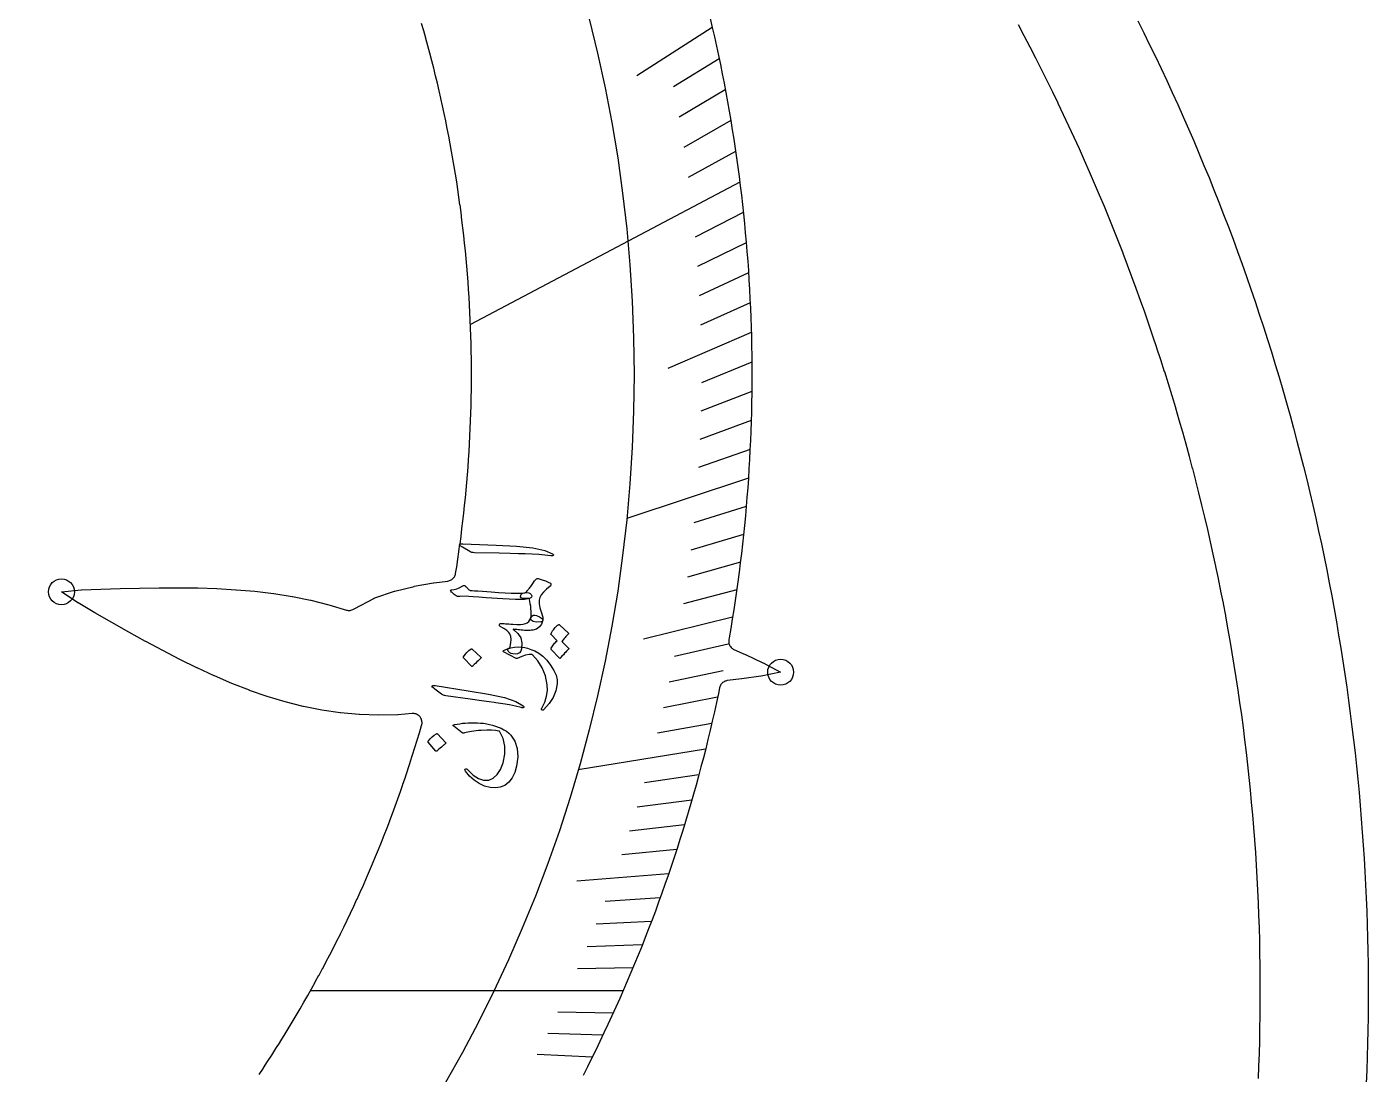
# Model space of a CAD drawing. Header units: millimetres. Extents: x -60 to 60, y -60 to 60.
# Drawn here: x 22.69 to 60, y -2.32 to 26.82 of the extents above; entities that cross this region are included whole.
import ezdxf

# ---------------------------------------------------------------- set-up
doc = ezdxf.new("R2010")
doc.units = ezdxf.units.MM
for name, color, linetype in [('CUT_INNER', 6, 'Continuous'), ('CUT_OUTER', 1, 'Continuous'), ('ENGRAVE', 7, 'Continuous'), ('ENGRAVE_FINE', 8, 'Continuous'), ('TEXT', 5, 'Continuous')]:
    doc.layers.add(name, color=color, linetype=linetype)

msp = doc.modelspace()

# ---------------------------------------------------------------- linework, layer by layer
at = {"layer": 'CUT_INNER'}
for points in [[(29.1473, -2.3293), (29.2654, -2.1514), (29.2662, -2.1501), (29.3832, -1.9714), (29.3841, -1.9701), (29.5, -1.7908), (29.5008, -1.7895), (29.6156, -1.6094), (29.6164, -1.6081), (29.7301, -1.4273), (29.7309, -1.426), (29.8435, -1.2446), (29.8443, -1.2433), (29.9558, -1.0611), (29.9566, -1.0598), (30.067, -0.877), (30.0677, -0.8756), (30.177, -0.6921), (30.1778, -0.6908), (30.2859, -0.5066), (30.2866, -0.5053), (30.3936, -0.3205), (30.3944, -0.3191), (30.5002, -0.1336), (30.5009, -0.1323), (30.6056, 0.0538), (30.6064, 0.0552), (30.7099, 0.2419), (30.7107, 0.2433), (30.8131, 0.4307), (30.8138, 0.432), (30.9151, 0.6201), (30.9158, 0.6214), (31.0159, 0.8101), (31.0166, 0.8114), (31.1155, 1.0007), (31.1162, 1.0021), (31.214, 1.1919), (31.2147, 1.1933), (31.3113, 1.3837), (31.312, 1.3851), (31.4074, 1.5762), (31.4081, 1.5775), (31.5024, 1.7692), (31.503, 1.7705), (31.5961, 1.9628), (31.5968, 1.9641), (31.6887, 2.1569), (31.6893, 2.1583), (31.78, 2.3516), (31.7807, 2.353), (31.8702, 2.5469), (31.8709, 2.5483), (31.9592, 2.7427), (31.9598, 2.7441), (32.047, 2.9391), (32.0476, 2.9405), (32.1335, 3.136), (32.1341, 3.1374), (32.2189, 3.3334), (32.2195, 3.3348), (32.303, 3.5314), (32.3036, 3.5328), (32.3859, 3.7299), (32.3865, 3.7313), (32.4677, 3.9288), (32.4682, 3.9302), (32.5481, 4.1283), (32.5487, 4.1297), (32.6274, 4.3282), (32.628, 4.3297), (32.7054, 4.5287), (32.706, 4.5301), (32.7822, 4.7296), (32.7828, 4.731), (32.8578, 4.931), (32.8583, 4.9324), (32.9321, 5.1328), (32.9326, 5.1343), (33.0052, 5.3351), (33.0057, 5.3366), (33.0771, 5.5379), (33.0776, 5.5393), (33.1477, 5.741), (33.1482, 5.7425), (33.217, 5.9446), (33.2175, 5.9461), (33.2851, 6.1487), (33.2856, 6.1501), (33.352, 6.3531), (33.3524, 6.3546), (33.4175, 6.5579), (33.418, 6.5594), (33.4819, 6.7632), (33.4823, 6.7647), (33.545, 6.9688), (33.5454, 6.9703), (33.6068, 7.1748), (33.6072, 7.1763), (33.6673, 7.3812), (33.6677, 7.3827), (33.67, 7.3906), (33.6755, 7.4141), (33.6788, 7.4381), (33.6797, 7.4622), (33.6782, 7.4863), (33.6745, 7.5101), (33.6685, 7.5335), (33.6602, 7.5562), (33.6498, 7.578), (33.6373, 7.5987), (33.6229, 7.6181), (33.6067, 7.636), (33.5889, 7.6523), (33.5696, 7.6667), (33.5489, 7.6792), (33.5272, 7.6897), (33.5045, 7.6981), (33.4811, 7.7042), (33.4573, 7.708), (33.4332, 7.7095), (33.409, 7.7087), (33.0134, 7.6759), (33.006, 7.6755), (32.4723, 7.6632), (32.4652, 7.6633), (31.939, 7.6815), (31.932, 7.6819), (31.413, 7.729), (31.4062, 7.7298), (30.8939, 7.8045), (30.8875, 7.8056), (30.3815, 7.9065), (30.3754, 7.9079), (29.8752, 8.0336), (29.8697, 8.0351), (29.3748, 8.184), (29.3698, 8.1856), (28.8797, 8.3559), (28.8753, 8.3575), (28.3895, 8.5473), (28.3856, 8.5488), (27.9036, 8.7559), (27.9003, 8.7574), (27.4214, 8.9796), (27.4187, 8.9809), (26.9425, 9.216), (26.9403, 9.2171), (26.4662, 9.4628), (26.4645, 9.4637), (25.9919, 9.7177), (25.9907, 9.7184), (25.5197, 9.9785), (25.0482, 10.244), (24.5776, 10.5134), (24.5765, 10.514), (24.1113, 10.7869), (24.105, 10.7909), (23.6528, 11.0939), (23.6483, 11.0973), (23.6534, 11.098), (24.1955, 11.1522), (24.2029, 11.1527), (24.7418, 11.174), (24.7431, 11.1741), (25.2834, 11.1897), (25.824, 11.2016), (26.3641, 11.209), (26.3655, 11.209), (26.902, 11.2103), (26.9039, 11.2103), (27.4379, 11.2035), (27.4403, 11.2034), (27.9711, 11.1863), (27.9742, 11.1861), (28.5012, 11.1564), (28.5048, 11.1561), (29.0275, 11.1115), (29.0317, 11.1111), (29.5495, 11.0495), (29.5542, 11.0488), (30.0667, 10.968), (30.0719, 10.967), (30.5785, 10.865), (30.5841, 10.8638), (31.0846, 10.7388), (31.0905, 10.7372), (31.5746, 10.5906), (31.5999, 10.5844), (31.6257, 10.5808), (31.6517, 10.5799), (31.6776, 10.5818), (31.7033, 10.5863), (31.7283, 10.5934), (31.7524, 10.6032), (31.7754, 10.6153), (31.7912, 10.6248), (32.3539, 10.9249), (32.3586, 10.9271), (32.3635, 10.929), (32.9089, 11.1112), (32.9182, 11.1139), (33.4574, 11.2487), (33.4652, 11.2504), (33.9997, 11.3482), (34.0071, 11.3493), (34.3974, 11.3968), (34.4219, 11.401), (34.4458, 11.4077), (34.469, 11.4166), (34.4912, 11.4279), (34.5121, 11.4413), (34.5316, 11.4567), (34.5495, 11.4739), (34.5656, 11.4929), (34.5797, 11.5134), (34.5917, 11.5351), (34.6015, 11.558), (34.609, 11.5817), (34.6141, 11.606), (34.6429, 11.7884), (34.6431, 11.7899), (34.6751, 12.001), (34.6753, 12.0026), (34.706, 12.2139), (34.7062, 12.2154), (34.7356, 12.4269), (34.7358, 12.4285), (34.7639, 12.6402), (34.7641, 12.6417), (34.7909, 12.8536), (34.7911, 12.8551), (34.8166, 13.0671), (34.8168, 13.0686), (34.8409, 13.2808), (34.8411, 13.2823), (34.864, 13.4947), (34.8642, 13.4962), (34.8857, 13.7087), (34.8859, 13.7102), (34.9062, 13.9228), (34.9063, 13.9243), (34.9253, 14.137), (34.9254, 14.1386), (34.9431, 14.3514), (34.9432, 14.3529), (34.9596, 14.5658), (34.9597, 14.5674), (34.9747, 14.7804), (34.9749, 14.7819), (34.9886, 14.995), (34.9887, 14.9966), (35.0011, 15.2098), (35.0012, 15.2113), (35.0124, 15.4246), (35.0124, 15.4261), (35.0223, 15.6394), (35.0223, 15.641), (35.0308, 15.8544), (35.0309, 15.8559), (35.0381, 16.0693), (35.0381, 16.0709), (35.044, 16.2843), (35.0441, 16.2859), (35.0487, 16.4994), (35.0487, 16.5009), (35.052, 16.7144), (35.052, 16.716), (35.054, 16.9295), (35.054, 16.9311), (35.0546, 17.1446), (35.0546, 17.1461), (35.054, 17.3597), (35.054, 17.3612), (35.052, 17.5748), (35.052, 17.5763), (35.0487, 17.7899), (35.0487, 17.7914), (35.0441, 18.0049), (35.044, 18.0064), (35.0381, 18.2199), (35.0381, 18.2214), (35.0309, 18.4349), (35.0308, 18.4364), (35.0223, 18.6498), (35.0223, 18.6513), (35.0124, 18.8647), (35.0124, 18.8662), (35.0012, 19.0795), (35.0011, 19.081), (34.9887, 19.2942), (34.9886, 19.2957), (34.9749, 19.5088), (34.9747, 19.5104), (34.9597, 19.7234), (34.9596, 19.7249), (34.9432, 19.9379), (34.9431, 19.9394), (34.9254, 20.1522), (34.9253, 20.1537), (34.9063, 20.3665), (34.9062, 20.368), (34.8859, 20.5806), (34.8857, 20.5821), (34.8642, 20.7946), (34.864, 20.7961), (34.8411, 21.0084), (34.8409, 21.0099), (34.8168, 21.2221), (34.8166, 21.2236), (34.7911, 21.4357), (34.7909, 21.4372), (34.7641, 21.6491), (34.7639, 21.6506), (34.7358, 21.8623), (34.7356, 21.8638), (34.7062, 22.0753), (34.706, 22.0769), (34.6753, 22.2882), (34.6751, 22.2897), (34.6431, 22.5009), (34.6429, 22.5024), (34.6096, 22.7133), (34.6094, 22.7148), (34.5748, 22.9256), (34.5745, 22.9271), (34.5387, 23.1376), (34.5384, 23.1391), (34.5012, 23.3494), (34.501, 23.351), (34.4625, 23.561), (34.4622, 23.5625), (34.4225, 23.7724), (34.4222, 23.7739), (34.3812, 23.9834), (34.3809, 23.9849), (34.3386, 24.1943), (34.3383, 24.1958), (34.2947, 24.4048), (34.2944, 24.4063), (34.2495, 24.6151), (34.2492, 24.6166), (34.203, 24.8251), (34.2027, 24.8266), (34.1553, 25.0349), (34.1549, 25.0364), (34.1062, 25.2443), (34.1059, 25.2458), (34.0559, 25.4534), (34.0555, 25.4549), (34.0043, 25.6622), (34.0039, 25.6637), (33.9514, 25.8707), (33.951, 25.8722), (33.8972, 26.0789), (33.8968, 26.0803), (33.8417, 26.2867), (33.8413, 26.2882), (33.785, 26.4942), (33.7846, 26.4956), (33.727, 26.7013), (33.7266, 26.7028), (33.6677, 26.908)], [(41.6948, 27.048), (41.7548, 26.792), (41.8132, 26.5356), (41.87, 26.2789), (41.9253, 26.0218), (41.9789, 25.7644), (42.031, 25.5066), (42.0815, 25.2486), (42.1305, 24.9902), (42.1778, 24.7316), (42.2236, 24.4726), (42.2677, 24.2134), (42.3103, 23.9539), (42.3513, 23.6942), (42.3907, 23.4342), (42.4285, 23.174), (42.4646, 22.9135), (42.4992, 22.6529), (42.5322, 22.392), (42.5636, 22.1309), (42.5934, 21.8697), (42.6216, 21.6082), (42.6482, 21.3466), (42.6732, 21.0849), (42.6965, 20.823), (42.7183, 20.5609), (42.7384, 20.2987), (42.757, 20.0364), (42.7739, 19.774), (42.7892, 19.5115), (42.803, 19.2489), (42.8151, 18.9862), (42.8255, 18.7235), (42.8344, 18.4607), (42.8417, 18.1978), (42.8473, 17.935), (42.8514, 17.672), (42.8538, 17.4091), (42.8546, 17.1461), (42.8538, 16.8832), (42.8514, 16.6203), (42.8474, 16.3573), (42.8417, 16.0944), (42.8345, 15.8316), (42.8256, 15.5688), (42.8151, 15.306), (42.803, 15.0434), (42.7893, 14.7808), (42.774, 14.5183), (42.7571, 14.2559), (42.7386, 13.9936), (42.7184, 13.7314), (42.6967, 13.4693), (42.6733, 13.2074), (42.6483, 12.9457), (42.6218, 12.684), (42.5936, 12.4226), (42.5638, 12.1613), (42.5324, 11.9003), (42.4994, 11.6394), (42.4649, 11.3787), (42.4287, 11.1183), (42.3909, 10.8581), (42.3515, 10.5981), (42.3105, 10.3383), (42.268, 10.0788), (42.2238, 9.8196), (42.214, 9.7641), (42.2109, 9.7389), (42.2103, 9.7134), (42.2123, 9.6881), (42.2169, 9.663), (42.2241, 9.6386), (42.2336, 9.615), (42.2455, 9.5925), (42.2597, 9.5714), (42.2759, 9.5518), (42.294, 9.5339), (42.3139, 9.518), (42.3352, 9.5041), (42.3579, 9.4926), (42.6731, 9.3512), (42.6743, 9.3506), (43.1639, 9.1247), (43.1706, 9.1214), (43.6503, 8.8641), (43.6551, 8.8612), (43.65, 8.8599), (43.116, 8.7529), (43.1086, 8.7517), (42.5744, 8.6776), (42.5731, 8.6775), (42.1717, 8.6261), (42.1483, 8.622), (42.1253, 8.6157), (42.1031, 8.6072), (42.0818, 8.5966), (42.0616, 8.584), (42.0426, 8.5696), (42.0251, 8.5534), (42.0093, 8.5357), (41.9952, 8.5165), (41.983, 8.4961), (41.9728, 8.4746), (41.9646, 8.4522), (41.9587, 8.4292), (41.9256, 8.2705), (41.8703, 8.0134), (41.8135, 7.7566), (41.7551, 7.5002), (41.6951, 7.2442), (41.6336, 6.9886), (41.5705, 6.7333), (41.5058, 6.4784), (41.4396, 6.2239), (41.3718, 5.9699), (41.3025, 5.7162), (41.2316, 5.463), (41.1591, 5.2103), (41.0851, 4.9579), (41.0095, 4.7061), (40.9324, 4.4547), (40.8538, 4.2038), (40.7736, 3.9533), (40.6919, 3.7034), (40.6087, 3.454), (40.5239, 3.2051), (40.4376, 2.9567), (40.3498, 2.7088), (40.2604, 2.4615), (40.1696, 2.2147), (40.0772, 1.9686), (39.9833, 1.7229), (39.8879, 1.4779), (39.7911, 1.2334), (39.6927, 0.9896), (39.5928, 0.7463), (39.4914, 0.5037), (39.3886, 0.2617), (39.2842, 0.0203), (39.1784, -0.2204), (39.0711, -0.4605), (38.9624, -0.6999), (38.8521, -0.9386), (38.7404, -1.1766), (38.6273, -1.414), (38.5127, -1.6507), (38.3966, -1.8866), (38.2791, -2.1219), (38.1602, -2.3564)], [(56.9475, -2.4467), (56.9613, -2.0988), (56.9614, -2.0972), (56.9732, -1.7492), (56.9732, -1.7477), (56.9828, -1.3996), (56.9828, -1.3981), (56.9903, -1.05), (56.9904, -1.0484), (56.9957, -0.7002), (56.9957, -0.6987), (56.9989, -0.3505), (56.9989, -0.349), (57, -0.0008), (57, 0.0008), (56.9989, 0.349), (56.9989, 0.3505), (56.9957, 0.6987), (56.9957, 0.7002), (56.9904, 1.0484), (56.9903, 1.05), (56.9828, 1.3981), (56.9828, 1.3996), (56.9732, 1.7477), (56.9732, 1.7492), (56.9614, 2.0972), (56.9613, 2.0988), (56.9475, 2.4467), (56.9474, 2.4482), (56.9314, 2.7961), (56.9313, 2.7976), (56.9131, 3.1454), (56.9131, 3.1469), (56.8928, 3.4945), (56.8927, 3.496), (56.8703, 3.8435), (56.8702, 3.8451), (56.8456, 4.1924), (56.8455, 4.1939), (56.8188, 4.5411), (56.8187, 4.5427), (56.7899, 4.8897), (56.7898, 4.8912), (56.7588, 5.238), (56.7587, 5.2396), (56.7256, 5.5862), (56.7255, 5.5877), (56.6903, 5.9342), (56.6901, 5.9357), (56.6528, 6.2819), (56.6526, 6.2834), (56.6132, 6.6294), (56.613, 6.6309), (56.5714, 6.9766), (56.5712, 6.9782), (56.5276, 7.3236), (56.5274, 7.3252), (56.4816, 7.6703), (56.4813, 7.6719), (56.4334, 8.0168), (56.4332, 8.0183), (56.3832, 8.3629), (56.3829, 8.3644), (56.3308, 8.7087), (56.3306, 8.7102), (56.2763, 9.0542), (56.2761, 9.0557), (56.2197, 9.3993), (56.2194, 9.4008), (56.161, 9.7441), (56.1607, 9.7456), (56.1001, 10.0885), (56.0998, 10.09), (56.0372, 10.4325), (56.0369, 10.434), (55.9721, 10.7762), (55.9718, 10.7777), (55.9049, 11.1194), (55.9046, 11.1209), (55.8356, 11.4622), (55.8353, 11.4637), (55.7642, 11.8046), (55.7639, 11.8061), (55.6908, 12.1465), (55.6904, 12.148), (55.6152, 12.488), (55.6149, 12.4895), (55.5375, 12.829), (55.5372, 12.8305), (55.4578, 13.1696), (55.4574, 13.1711), (55.3759, 13.5096), (55.3755, 13.5111), (55.292, 13.8491), (55.2916, 13.8506), (55.2059, 14.1881), (55.2056, 14.1896), (55.1179, 14.5266), (55.1175, 14.5281), (55.0277, 14.8645), (55.0273, 14.866), (54.9354, 15.2019), (54.935, 15.2034), (54.8411, 15.5387), (54.8407, 15.5402), (54.7448, 15.8749), (54.7443, 15.8764), (54.6463, 16.2105), (54.6459, 16.212), (54.5458, 16.5455), (54.5454, 16.547), (54.4433, 16.8799), (54.4428, 16.8813), (54.3387, 17.2136), (54.3382, 17.2151), (54.232, 17.5467), (54.2316, 17.5482), (54.1233, 17.8791), (54.1229, 17.8806), (54.0126, 18.2109), (54.0121, 18.2123), (53.8999, 18.542), (53.8994, 18.5434), (53.7851, 18.8723), (53.7846, 18.8738), (53.6683, 19.202), (53.6678, 19.2034), (53.5494, 19.5309), (53.5489, 19.5324), (53.4286, 19.8591), (53.4281, 19.8606), (53.3057, 20.1866), (53.3052, 20.188), (53.1809, 20.5133), (53.1803, 20.5147), (53.054, 20.8392), (53.0534, 20.8407), (52.9251, 21.1644), (52.9246, 21.1658), (52.7943, 21.4887), (52.7937, 21.4901), (52.6614, 21.8122), (52.6608, 21.8137), (52.5266, 22.135), (52.526, 22.1364), (52.3898, 22.4568), (52.3892, 22.4583), (52.251, 22.7779), (52.2504, 22.7793), (52.1103, 23.0981), (52.1096, 23.0995), (51.9676, 23.4174), (51.9669, 23.4188), (51.8229, 23.7358), (51.8223, 23.7372), (51.6763, 24.0533), (51.6756, 24.0547), (51.5277, 24.3699), (51.5271, 24.3713), (51.3772, 24.6857), (51.3765, 24.687), (51.2248, 25.0004), (51.2241, 25.0018), (51.0704, 25.3143), (51.0697, 25.3156), (50.9141, 25.6272), (50.9134, 25.6285), (50.7559, 25.9391), (50.7552, 25.9404), (50.5958, 26.25), (50.5951, 26.2514), (50.4338, 26.56), (50.4331, 26.5613), (50.2699, 26.8689)]]:
    msp.add_lwpolyline(points, dxfattribs=at)
at = {"layer": 'CUT_OUTER'}
msp.add_lwpolyline([(53.5931, 26.9774), (53.7576, 26.648), (53.9201, 26.3177), (54.0806, 25.9863), (54.239, 25.654), (54.3954, 25.3207), (54.5498, 24.9865), (54.702, 24.6513), (54.8523, 24.3152), (55.0004, 23.9782), (55.1465, 23.6402), (55.2905, 23.3014), (55.4325, 22.9617), (55.5723, 22.6212), (55.7101, 22.2797), (55.8457, 21.9375), (55.9793, 21.5944), (56.1107, 21.2505), (56.2401, 20.9058), (56.3673, 20.5604), (56.4924, 20.2141), (56.6154, 19.8671), (56.7362, 19.5193), (56.8549, 19.1708), (56.9714, 18.8216), (57.0859, 18.4717), (57.1981, 18.1211), (57.3082, 17.7698), (57.4162, 17.4178), (57.522, 17.0652), (57.6256, 16.7119), (57.7271, 16.358), (57.8264, 16.0035), (57.9235, 15.6484), (58.0184, 15.2927), (58.1111, 14.9364), (58.2017, 14.5796), (58.2901, 14.2222), (58.3762, 13.8642), (58.4602, 13.5058), (58.542, 13.1468), (58.6215, 12.7874), (58.6989, 12.4274), (58.774, 12.067), (58.847, 11.7062), (58.9177, 11.3449), (58.9862, 10.9831), (59.0525, 10.621), (59.1165, 10.2585), (59.1784, 9.8955), (59.238, 9.5322), (59.2953, 9.1686), (59.3505, 8.8046), (59.4034, 8.4403), (59.4541, 8.0756), (59.5025, 7.7106), (59.5487, 7.3454), (59.5926, 6.9799), (59.6343, 6.6141), (59.6738, 6.2481), (59.711, 5.8818), (59.746, 5.5153), (59.7787, 5.1486), (59.8092, 4.7817), (59.8374, 4.4146), (59.8633, 4.0474), (59.887, 3.68), (59.9085, 3.3125), (59.9277, 2.9448), (59.9446, 2.5771), (59.9593, 2.2092), (59.9717, 1.8413), (59.9819, 1.4732), (59.9898, 1.1052), (59.9955, 0.7371), (59.9989, 0.3689), (60, 0.0008), (59.9989, -0.3674), (59.9955, -0.7355), (59.9898, -1.1036), (59.9819, -1.4717), (59.9718, -1.8397), (59.9594, -2.2077), (59.9447, -2.5755)], dxfattribs=at)
at = {"layer": 'ENGRAVE'}
for points in [[(42.519, 22.4981), (35.0271, 18.5339)], [(42.7576, 14.2627), (39.3748, 13.1343)], [(41.5665, 6.7171), (38.0189, 6.1438)], [(39.2754, 0), (30.5755, 0)]]:
    msp.add_lwpolyline(points, dxfattribs=at)
for centre, radius in [((0, 17.1454), 39.5786), ((23.6475, 11.0974), 0.36), ((43.6559, 8.8611), 0.36)]:
    msp.add_circle(centre, radius, dxfattribs=at)
at = {"layer": 'ENGRAVE_FINE'}
for points in [[(41.7541, 26.7947), (39.6549, 25.4475)], [(41.9448, 25.9291), (40.6719, 25.1423)], [(42.1162, 25.0663), (40.8285, 24.2998)], [(42.2689, 24.2065), (40.9667, 23.4608)], [(42.403, 23.3503), (41.0868, 22.6255)], [(42.6172, 21.6501), (41.274, 20.9677)], [(42.6979, 20.8067), (41.3419, 20.1459)], [(42.7615, 19.9683), (41.393, 19.3293)], [(42.8084, 19.1352), (41.4279, 18.5181)], [(42.8389, 18.3077), (40.5143, 17.3142)], [(42.8533, 17.486), (41.45, 16.9134)], [(42.852, 16.6704), (41.4379, 16.1203)], [(42.8354, 15.8612), (41.411, 15.3337)], [(42.8038, 15.0585), (41.3695, 14.5539)], [(42.6971, 13.4739), (41.2444, 13.0154)], [(42.6226, 12.6923), (41.1614, 12.2571)], [(42.5346, 11.918), (41.0652, 11.5063)], [(42.4334, 11.1513), (40.9563, 10.7632)], [(42.3192, 10.3923), (39.8402, 9.7835)], [(42.1925, 9.6411), (40.7015, 9.3004)], [(42.0535, 8.8979), (40.5562, 8.5811)], [(41.9026, 8.1628), (40.3995, 7.87)], [(41.7402, 7.4358), (40.2317, 7.1671)], [(41.3818, 6.0068), (39.8639, 5.7865)], [(41.1864, 5.3049), (39.6646, 5.1089)], [(40.9807, 4.6115), (39.4553, 4.4399)], [(40.765, 3.9267), (39.2365, 3.7795)], [(40.5395, 3.2505), (37.9819, 3.0454)], [(40.3045, 2.583), (38.7714, 2.4847)], [(40.0604, 1.9241), (38.5255, 1.8504)], [(39.8073, 1.274), (38.2713, 1.2248)], [(39.5455, 0.6326), (38.0088, 0.608)], [(38.9971, -0.6238), (37.4604, -0.5993)], [(38.7109, -1.2389), (37.1749, -1.1898)], [(38.4171, -1.8452), (36.8823, -1.7715)]]:
    msp.add_lwpolyline(points, dxfattribs=at)
at = {"layer": 'TEXT'}
for points in [[(34.8084, 12.3369), (34.7439, 12.3804), (34.7233, 12.4109), (34.7466, 12.4288), (34.814, 12.4339), (35.7416, 12.3938), (36.3109, 12.3697), (36.7619, 12.3221), (37.0944, 12.2493), (37.3083, 12.1506), (37.3249, 12.1355), (37.3332, 12.123), (37.3333, 12.1131), (37.3251, 12.1057), (37.3133, 12.1005), (37.2984, 12.0977), (37.2804, 12.0972), (37.2595, 12.099), (37.0975, 12.121), (36.9247, 12.1367), (36.741, 12.1463), (36.5465, 12.15), (36.4959, 12.1519), (36.3588, 12.1558), (36.1353, 12.1618), (35.8255, 12.1703), (35.1378, 12.1853), (35.1016, 12.1886), (35.0686, 12.1951), (35.039, 12.2047), (35.0127, 12.2175)], [(35.3599, 11.1111), (35.5982, 11.094), (35.8102, 11.0803), (35.996, 11.0698), (36.1556, 11.0626), (36.2886, 11.0586), (36.3949, 11.0577), (36.4744, 11.0599), (36.5272, 11.0653), (36.5957, 11.0745), (36.6504, 11.0698), (36.6913, 11.0509), (36.7183, 11.018), (36.7301, 10.9811), (36.7251, 10.9504), (36.7035, 10.9259), (36.6652, 10.9076), (36.5276, 10.8876), (36.2812, 10.8842), (35.9262, 10.898), (35.4626, 10.9295), (35.2637, 10.9469), (35.1048, 10.9598), (34.9858, 10.9681), (34.9067, 10.9718), (34.7288, 10.963), (34.6977, 10.9633), (34.6701, 10.9671), (34.646, 10.9743), (34.6254, 10.9851), (34.5773, 11.0248), (34.5401, 11.0557), (34.5139, 11.0778), (34.4985, 11.0912), (34.4769, 11.1167), (34.4709, 11.1359), (34.4805, 11.1488), (34.5058, 11.1552), (34.5756, 11.1629), (34.6506, 11.1839), (34.7307, 11.2182), (34.8158, 11.2661), (34.8326, 11.2747), (34.8483, 11.2771), (34.863, 11.2732), (34.8766, 11.2631), (34.8925, 11.248), (34.9075, 11.2336), (34.9213, 11.2202), (34.9341, 11.2076), (34.9459, 11.1958), (34.9566, 11.1849), (34.9663, 11.1749), (34.9749, 11.1657), (34.9898, 11.1522), (35.0053, 11.1421), (35.0214, 11.1357), (35.0382, 11.1328), (35.0755, 11.1313), (35.1415, 11.1271), (35.2363, 11.1203), (35.3599, 11.1111)], [(36.4216, 10.9605), (36.4252, 11.0048), (36.4422, 11.0373), (36.4724, 11.0581), (36.516, 11.0671), (36.5375, 11.071), (36.5596, 11.0819), (36.5825, 11.1), (36.606, 11.1251), (36.6188, 11.1412), (36.633, 11.1591), (36.6488, 11.1786), (36.666, 11.1998), (36.6841, 11.2228), (36.7028, 11.2476), (36.7221, 11.2744), (36.7418, 11.3029), (36.7786, 11.3563), (36.8093, 11.3981), (36.8339, 11.4285), (36.8523, 11.4473), (36.8678, 11.4596), (36.883, 11.4666), (36.8978, 11.4685), (36.9123, 11.465), (37.0213, 11.432), (37.1142, 11.4), (37.191, 11.3689), (37.2518, 11.3388), (37.2591, 11.3323), (37.2637, 11.3233), (37.2654, 11.3118), (37.2644, 11.2978), (37.261, 11.2806), (37.2567, 11.2669), (37.2515, 11.2567), (37.2455, 11.2501), (37.1428, 11.1682), (37.06, 11.0893), (36.997, 11.0133), (36.954, 10.9399), (36.9341, 10.8618), (36.9356, 10.7645), (36.9583, 10.6478), (37.0022, 10.5115), (37.0238, 10.4454), (37.0375, 10.389), (37.0434, 10.3422), (37.0414, 10.3052), (37.0351, 10.2883), (37.0233, 10.2753), (37.0061, 10.2663), (36.9833, 10.2613), (36.8568, 10.2532), (36.7686, 10.2682), (36.7188, 10.3061), (36.7073, 10.3669), (36.7115, 10.4289), (36.7131, 10.4927), (36.712, 10.5585), (36.7082, 10.6261), (36.7016, 10.6954), (36.6917, 10.7661), (36.6785, 10.8383), (36.6622, 10.9119), (36.5582, 10.907), (36.4834, 10.9136), (36.4379, 10.9314), (36.4216, 10.9605)], [(35.8321, 10.1875), (35.8417, 10.2024), (35.8561, 10.2122), (35.8753, 10.2168), (35.8992, 10.2163), (35.9157, 10.2153), (35.9386, 10.2139), (35.9679, 10.2119), (36.0036, 10.2095), (36.0454, 10.2065), (36.0932, 10.2032), (36.1468, 10.1994), (36.2065, 10.1953), (36.3205, 10.1888), (36.4167, 10.1896), (36.4951, 10.1978), (36.5557, 10.2133), (36.6053, 10.2371), (36.6472, 10.2706), (36.6812, 10.3139), (36.7073, 10.3669), (36.7341, 10.416), (36.7694, 10.4437), (36.8132, 10.4501), (36.8656, 10.4349), (36.946, 10.3969), (37.0021, 10.3632), (37.0342, 10.3339), (37.0421, 10.309), (37.0075, 10.2008), (36.9487, 10.1183), (36.8658, 10.0616), (36.759, 10.0308), (36.7265, 10.0275), (36.692, 10.0248), (36.6555, 10.0228), (36.6169, 10.0215), (36.5761, 10.0213), (36.533, 10.0228), (36.4876, 10.026), (36.4399, 10.0308), (36.3936, 10.0361), (36.3524, 10.0407), (36.3164, 10.0445), (36.2855, 10.0475), (36.2602, 10.0499), (36.2411, 10.0519), (36.2282, 10.0533), (36.2214, 10.0543), (36.2182, 10.0547), (36.2161, 10.0543), (36.2151, 10.0533), (36.2151, 10.0517), (36.2165, 10.0492), (36.2193, 10.046), (36.2237, 10.0421), (36.2296, 10.0373), (36.3484, 9.9362), (36.4249, 9.8144), (36.4588, 9.6722), (36.45, 9.5097), (36.4282, 9.4444), (36.3907, 9.398), (36.3373, 9.3705), (36.2682, 9.3621), (36.2083, 9.3677), (36.1591, 9.3797), (36.1203, 9.3982), (36.0921, 9.423), (36.0744, 9.4499), (36.0674, 9.4745), (36.0709, 9.4968), (36.0851, 9.5169), (36.102, 9.5333), (36.1148, 9.5482), (36.1234, 9.5615), (36.1278, 9.5734), (36.1537, 9.6794), (36.1614, 9.7733), (36.151, 9.8549), (36.1226, 9.9242), (36.0904, 9.9677), (36.0352, 10.0172), (35.9572, 10.0724), (35.8562, 10.1334), (35.8402, 10.1439), (35.8309, 10.1564), (35.8282, 10.1709), (35.8321, 10.1875)], [(37.2696, 9.9083), (37.2659, 9.914), (37.2644, 9.9212), (37.2652, 9.9299), (37.2681, 9.9402), (37.289, 9.975), (37.311, 10.0084), (37.3342, 10.0404), (37.3585, 10.071), (37.3842, 10.1003), (37.4116, 10.1287), (37.4407, 10.156), (37.4715, 10.1823), (37.4803, 10.1868), (37.4889, 10.1879), (37.4973, 10.1856), (37.5056, 10.1799), (37.7528, 9.9424), (37.7555, 9.9366), (37.7541, 9.9292), (37.7485, 9.92), (37.7387, 9.9091), (37.7303, 9.902), (37.7183, 9.8901), (37.7027, 9.8734), (37.6835, 9.8519), (37.6605, 9.8254), (37.6333, 9.7938), (37.6019, 9.7571), (37.5664, 9.7153), (37.7556, 9.5255), (37.7609, 9.5174), (37.7608, 9.5084), (37.7552, 9.4985), (37.7441, 9.4877), (37.7345, 9.4784), (37.7199, 9.4636), (37.7003, 9.4432), (37.6758, 9.4174), (37.6462, 9.3857), (37.6113, 9.3476), (37.5712, 9.3031), (37.5259, 9.2523), (37.5191, 9.2475), (37.513, 9.2461), (37.5076, 9.2479), (37.5029, 9.2532), (37.272, 9.4963), (37.2684, 9.502), (37.267, 9.5092), (37.2678, 9.518), (37.2709, 9.5282), (37.2874, 9.5581), (37.3054, 9.5866), (37.3247, 9.614), (37.3455, 9.64), (37.3674, 9.6649), (37.3903, 9.6886), (37.4142, 9.7111), (37.439, 9.7325)], [(34.8349, 9.2594), (34.8313, 9.2649), (34.8299, 9.2717), (34.8308, 9.28), (34.834, 9.2895), (34.8785, 9.3522), (34.9285, 9.4096), (34.9839, 9.4617), (35.0449, 9.5085), (35.0535, 9.5125), (35.0614, 9.5133), (35.0686, 9.5111), (35.0752, 9.5056), (35.3181, 9.275), (35.3233, 9.2672), (35.3231, 9.2588), (35.3175, 9.2496), (35.3063, 9.2398), (35.2967, 9.2313), (35.2821, 9.2178), (35.2624, 9.1993), (35.2378, 9.1758), (35.208, 9.1468), (35.173, 9.1121), (35.1327, 9.0715), (35.0871, 9.0251), (35.08, 9.0192), (35.0736, 9.0169), (35.0681, 9.0182), (35.0634, 9.0231)], [(37.0724, 7.8246), (37.0619, 7.8147), (37.0516, 7.8077), (37.0416, 7.8037), (37.0319, 7.8026), (37.0244, 7.8037), (37.0175, 7.8072), (37.0112, 7.8131), (37.0054, 7.8213), (37.0028, 7.829), (37.0028, 7.8381), (37.0057, 7.8484), (37.0113, 7.86), (37.0934, 8.0272), (37.1462, 8.1912), (37.1697, 8.3517), (37.1641, 8.5085), (37.1103, 8.7605), (37.023, 8.9833), (36.9027, 9.1769), (36.75, 9.3411), (36.7469, 9.3436), (36.7442, 9.3457), (36.7419, 9.3476), (36.7401, 9.3491), (36.7384, 9.3503), (36.7367, 9.3512), (36.7349, 9.352), (36.7331, 9.3525), (36.6563, 9.3563), (36.5624, 9.339), (36.4514, 9.3006), (36.3232, 9.2416), (36.3157, 9.2401), (36.3093, 9.2398), (36.3042, 9.2406), (36.3003, 9.2427), (35.9471, 9.431), (35.9356, 9.4457), (35.9494, 9.4641), (35.9886, 9.4862), (36.0532, 9.5121), (36.1487, 9.5408), (36.2509, 9.5582), (36.3599, 9.5642), (36.4756, 9.5588), (36.5396, 9.5491), (36.6177, 9.5282), (36.7098, 9.4961), (36.8159, 9.4527), (36.9269, 9.3914), (37.0374, 9.3047), (37.1471, 9.1925), (37.2559, 9.0546), (37.3475, 8.9105), (37.409, 8.776), (37.4403, 8.6513), (37.4417, 8.5366), (37.4005, 8.3435), (37.3251, 8.1602), (37.2157, 7.987), (37.0724, 7.8246)], [(34.0315, 8.3931), (33.9723, 8.4436), (33.9554, 8.4764), (33.9807, 8.4914), (34.0481, 8.4888), (34.9651, 8.343), (35.5279, 8.2541), (35.9705, 8.1553), (36.2926, 8.045), (36.4938, 7.9225), (36.5085, 7.9056), (36.5154, 7.8923), (36.5143, 7.8824), (36.5054, 7.8759), (36.493, 7.8722), (36.4778, 7.871), (36.46, 7.8726), (36.4394, 7.8769), (36.281, 7.9172), (36.1111, 7.9525), (35.9297, 7.9831), (35.7369, 8.0089), (35.6868, 8.0166), (35.5511, 8.0361), (35.3297, 8.0676), (35.0229, 8.1114), (34.3414, 8.2049), (34.3058, 8.2123), (34.2738, 8.2225), (34.2455, 8.2354), (34.2209, 8.2512)], [(33.8542, 6.918), (33.851, 6.9236), (33.8501, 6.9305), (33.8516, 6.9386), (33.8553, 6.9478), (33.904, 7.0065), (33.9577, 7.0595), (34.0165, 7.107), (34.0805, 7.1489), (34.0893, 7.1522), (34.0973, 7.1524), (34.1043, 7.1497), (34.1105, 7.1438), (34.3369, 6.8982), (34.3417, 6.8901), (34.3409, 6.8818), (34.3346, 6.8732), (34.3229, 6.8643), (34.3127, 6.8566), (34.2972, 6.8443), (34.2763, 6.8274), (34.2501, 6.806), (34.2185, 6.7795), (34.1812, 6.7477), (34.1383, 6.7105), (34.0898, 6.668), (34.0822, 6.6627), (34.0757, 6.6609), (34.0703, 6.6626), (34.066, 6.6677)], [(34.5863, 7.4057), (34.6559, 7.4181), (34.728, 7.4289), (34.8026, 7.4382), (34.8797, 7.446), (34.9596, 7.4516), (35.0427, 7.4546), (35.1289, 7.4549), (35.2183, 7.4525), (35.3065, 7.4473), (35.393, 7.4384), (35.4777, 7.4256), (35.5606, 7.409), (35.6419, 7.3885), (35.7219, 7.3639), (35.8005, 7.3352), (35.8777, 7.3025), (35.957, 7.2615), (36.028, 7.2158), (36.0909, 7.1652), (36.1456, 7.1099), (36.2579, 6.9412), (36.323, 6.7413), (36.3404, 6.5104), (36.3094, 6.249), (36.2593, 6.068), (36.1877, 5.918), (36.095, 5.7991), (35.9815, 5.7116), (35.8544, 5.6594), (35.7186, 5.6393), (35.5741, 5.651), (35.421, 5.6942), (35.2674, 5.7665), (35.1273, 5.8595), (35.0006, 5.9728), (34.8871, 6.1064), (34.8754, 6.1255), (34.8707, 6.1419), (34.873, 6.1556), (34.8824, 6.1666), (34.8974, 6.1749), (34.9142, 6.1733), (34.9328, 6.1618), (34.9533, 6.1404), (35.1036, 5.9955), (35.2504, 5.9003), (35.3938, 5.8555), (35.5341, 5.8617), (35.6617, 5.9146), (35.7713, 6.0121), (35.8627, 6.1544), (35.9352, 6.3413), (35.9816, 6.5795), (35.9815, 6.8034), (35.9353, 7.0122), (35.8432, 7.2057), (35.8393, 7.2102), (35.8329, 7.2144), (35.8239, 7.2184), (35.8125, 7.2221), (35.7199, 7.2421), (35.6083, 7.2522), (35.4779, 7.2526), (35.3287, 7.2434), (35.2527, 7.236), (35.1818, 7.2283), (35.1159, 7.2203), (35.0551, 7.2119), (34.9994, 7.2028), (34.9491, 7.1927), (34.9042, 7.1817), (34.8645, 7.1697), (34.8441, 7.1644), (34.8264, 7.1633), (34.8113, 7.1662), (34.7988, 7.1731), (34.5604, 7.3559), (34.5476, 7.3702), (34.5476, 7.3833), (34.5605, 7.3951), (34.5863, 7.4057)]]:
    msp.add_lwpolyline(points, close=True, dxfattribs=at)

doc.saveas('drawing.dxf')
